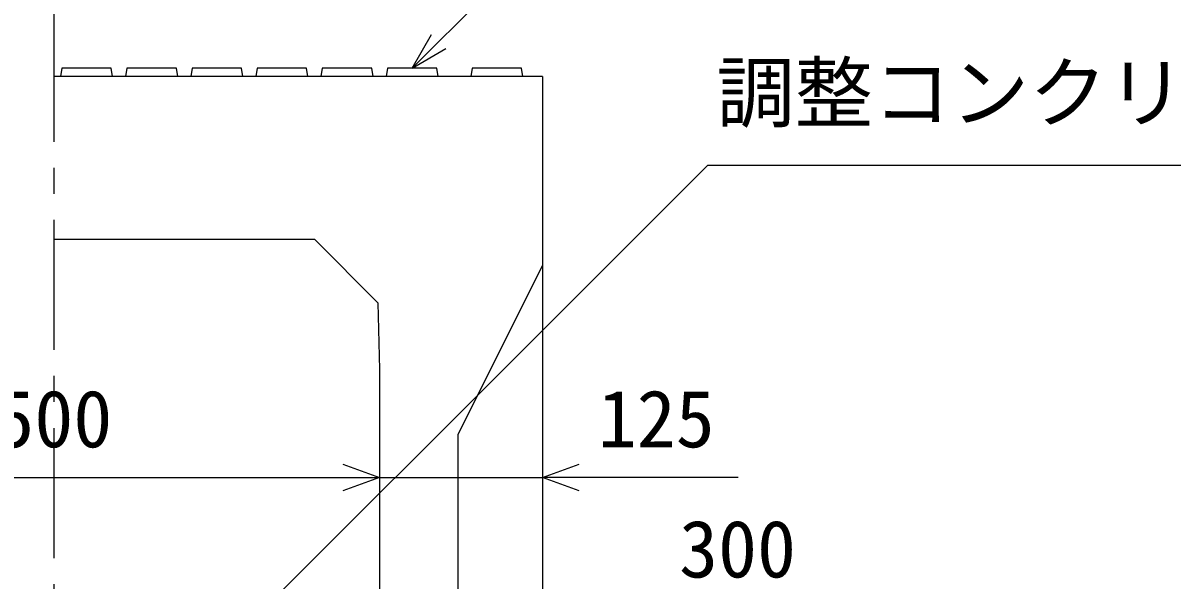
# Model space of a CAD drawing. Units: millimetres, scale not verified. Extents: x -16800 to 16800, y -5940 to 5940.
# Drawn here: x 1826 to 2709, y 3374 to 3802 of the extents above; entities that cross this region are included whole.
import ezdxf
from ezdxf.enums import TextEntityAlignment as Align

# ---------------------------------------------------------------- set-up
doc = ezdxf.new("R2010")
doc.units = ezdxf.units.MM
doc.header["$LTSCALE"] = 20
doc.linetypes.add('CHAIN1', pattern=[8, 5, -1, 1, -1])
for name, color, linetype, lineweight in [('0-0_DIM', 7, 'Continuous', 25), ('0-2_HATCH', 6, 'Continuous', 25), ('0-5_OUTLINE', 3, 'Continuous', 25)]:
    doc.layers.add(name, color=color, linetype=linetype, lineweight=lineweight)
doc.styles.add('ＭＳ ゴシック', font='')
doc.styles.get('ＭＳ ゴシック').set_extended_font_data('MS Gothic')

msp = doc.modelspace()

# ---------------------------------------------------------------- linework, layer by layer
at = {"layer": '0-0_DIM'}
for p, q in [((2125, 3767.15), (2267.21, 3909.36)), ((2125, 3767.15), (2140, 3793.13)), ((2125, 3767.15), (2150.98, 3782.15)), ((1600, 3452.61), (2100, 3452.61)), ((2100, 3452.61), (2225, 3452.61)), ((2375.36, 3452.61), (2225, 3452.61))]:
    msp.add_line(p, q, dxfattribs=at)
at = {"layer": '0-0_DIM', "linetype": 'CHAIN1'}
msp.add_line((1850, 3810.65), (1850, 2885.65), dxfattribs=at)
at = {"layer": '0-0_DIM'}
for points in [[(1869.98, 3210.65), (2352.01, 3692.68), (2991.22, 3692.68)], [(2071.81, 3462.87), (2100, 3452.61), (2071.81, 3442.35)], [(2253.19, 3442.35), (2225, 3452.61), (2253.19, 3462.87)]]:
    msp.add_lwpolyline(points, dxfattribs=at)
at = {"layer": '0-2_HATCH'}
for p, q in [((1895, 3760.65), (1894, 3767.15)), ((1945, 3760.65), (1944, 3767.15)), ((1995, 3760.65), (1994, 3767.15)), ((2045, 3760.65), (2044, 3767.15)), ((2095, 3760.65), (2094, 3767.15)), ((2145, 3760.65), (2144, 3767.15)), ((2210, 3760.65), (2209, 3767.15))]:
    msp.add_line(p, q, dxfattribs=at)
for points in [[(1894, 3767.15), (1856, 3767.15), (1855, 3760.65)], [(1944, 3767.15), (1906, 3767.15), (1905, 3760.65)], [(1994, 3767.15), (1956, 3767.15), (1955, 3760.65)], [(2044, 3767.15), (2006, 3767.15), (2005, 3760.65)], [(2094, 3767.15), (2056, 3767.15), (2055, 3760.65)], [(2144, 3767.15), (2106, 3767.15), (2105, 3760.65)], [(2209, 3767.15), (2171, 3767.15), (2170, 3760.65)]]:
    msp.add_lwpolyline(points, dxfattribs=at)
at = {"layer": '0-5_OUTLINE'}
for p, q in [((2225, 3760.65), (1850, 3760.65)), ((2225, 3760.65), (2225, 3275.65)), ((1850, 3635.65), (2050, 3635.65)), ((2050, 3635.65), (2098.72, 3586.93)), ((2225, 3615.65), (2160, 3485.65)), ((2098.72, 3586.93), (2100, 3535.65)), ((2100, 3535.65), (2100, 3185.65)), ((2160, 3485.65), (2160, 3185.65))]:
    msp.add_line(p, q, dxfattribs=at)

# ---------------------------------------------------------------- texts
at = {"layer": '0-0_DIM', "style": 'ＭＳ ゴシック'}
for s, p in [('調整コンクリート', (2358.73, 3713.2)), ('500', (1805, 3462.61)), ('125', (2267.56, 3462.61)), ('300', (2330, 3362.61))]:
    msp.add_text(s, height=43.99, dxfattribs=at).set_placement(p, align=Align.BOTTOM_LEFT)

doc.saveas('drawing.dxf')
